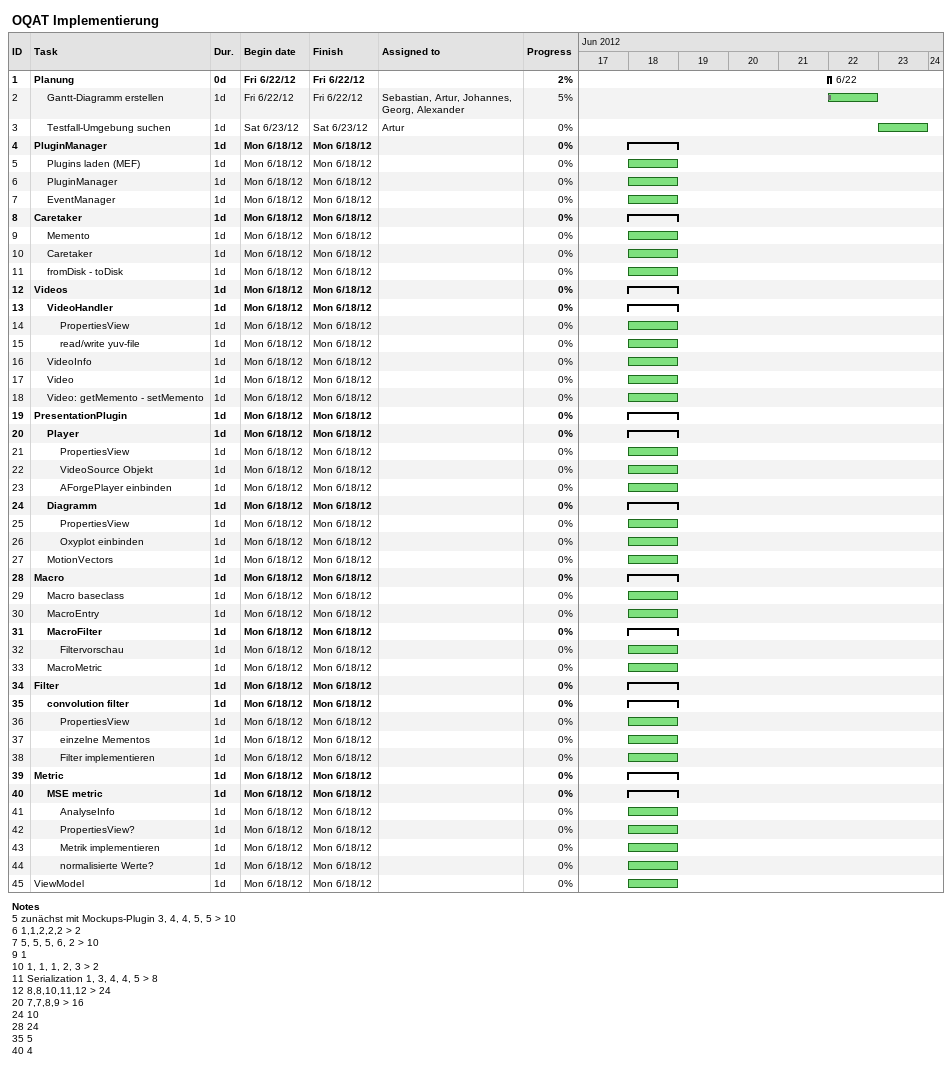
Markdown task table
OQAT Implementierung

| ID | Level | Task | Duration | Start | Finish | Resources | % complete |
|---|---|---|---|---|---|---|---|
| 1 | 1 | **Planung** | 0d | 2012-06-22 | 2012-06-22 |  | 2 |
| 2 | 2 | Gantt-Diagramm erstellen | 1d | 2012-06-22 | 2012-06-22 | Sebastian, Artur, Johannes, Georg, Alexander | 5 |
| 3 | 2 | Testfall-Umgebung suchen | 1d | 2012-06-23 | 2012-06-23 | Artur | 0 |
| 4 | 1 | **PluginManager** | 1d | 2012-06-18 | 2012-06-18 |  | 0 |
| 5 | 2 | Plugins laden (MEF) | 1d | 2012-06-18 | 2012-06-18 |  | 0 |
| 6 | 2 | PluginManager | 1d | 2012-06-18 | 2012-06-18 |  | 0 |
| 7 | 2 | EventManager | 1d | 2012-06-18 | 2012-06-18 |  | 0 |
| 8 | 1 | **Caretaker** | 1d | 2012-06-18 | 2012-06-18 |  | 0 |
| 9 | 2 | Memento | 1d | 2012-06-18 | 2012-06-18 |  | 0 |
| 10 | 2 | Caretaker | 1d | 2012-06-18 | 2012-06-18 |  | 0 |
| 11 | 2 | fromDisk - toDisk | 1d | 2012-06-18 | 2012-06-18 |  | 0 |
| 12 | 1 | **Videos** | 1d | 2012-06-18 | 2012-06-18 |  | 0 |
| 13 | 2 | **VideoHandler** | 1d | 2012-06-18 | 2012-06-18 |  | 0 |
| 14 | 3 | PropertiesView | 1d | 2012-06-18 | 2012-06-18 |  | 0 |
| 15 | 3 | read/write yuv-file | 1d | 2012-06-18 | 2012-06-18 |  | 0 |
| 16 | 2 | VideoInfo | 1d | 2012-06-18 | 2012-06-18 |  | 0 |
| 17 | 2 | Video | 1d | 2012-06-18 | 2012-06-18 |  | 0 |
| 18 | 2 | Video: getMemento - setMemento | 1d | 2012-06-18 | 2012-06-18 |  | 0 |
| 19 | 1 | **PresentationPlugin** | 1d | 2012-06-18 | 2012-06-18 |  | 0 |
| 20 | 2 | **Player** | 1d | 2012-06-18 | 2012-06-18 |  | 0 |
| 21 | 3 | PropertiesView | 1d | 2012-06-18 | 2012-06-18 |  | 0 |
| 22 | 3 | VideoSource Objekt | 1d | 2012-06-18 | 2012-06-18 |  | 0 |
| 23 | 3 | AForgePlayer einbinden | 1d | 2012-06-18 | 2012-06-18 |  | 0 |
| 24 | 2 | **Diagramm** | 1d | 2012-06-18 | 2012-06-18 |  | 0 |
| 25 | 3 | PropertiesView | 1d | 2012-06-18 | 2012-06-18 |  | 0 |
| 26 | 3 | Oxyplot einbinden | 1d | 2012-06-18 | 2012-06-18 |  | 0 |
| 27 | 2 | MotionVectors | 1d | 2012-06-18 | 2012-06-18 |  | 0 |
| 28 | 1 | **Macro** | 1d | 2012-06-18 | 2012-06-18 |  | 0 |
| 29 | 2 | Macro baseclass | 1d | 2012-06-18 | 2012-06-18 |  | 0 |
| 30 | 2 | MacroEntry | 1d | 2012-06-18 | 2012-06-18 |  | 0 |
| 31 | 2 | **MacroFilter** | 1d | 2012-06-18 | 2012-06-18 |  | 0 |
| 32 | 3 | Filtervorschau | 1d | 2012-06-18 | 2012-06-18 |  | 0 |
| 33 | 2 | MacroMetric | 1d | 2012-06-18 | 2012-06-18 |  | 0 |
| 34 | 1 | **Filter** | 1d | 2012-06-18 | 2012-06-18 |  | 0 |
| 35 | 2 | **convolution filter** | 1d | 2012-06-18 | 2012-06-18 |  | 0 |
| 36 | 3 | PropertiesView | 1d | 2012-06-18 | 2012-06-18 |  | 0 |
| 37 | 3 | einzelne Mementos | 1d | 2012-06-18 | 2012-06-18 |  | 0 |
| 38 | 3 | Filter implementieren | 1d | 2012-06-18 | 2012-06-18 |  | 0 |
| 39 | 1 | **Metric** | 1d | 2012-06-18 | 2012-06-18 |  | 0 |
| 40 | 2 | **MSE metric** | 1d | 2012-06-18 | 2012-06-18 |  | 0 |
| 41 | 3 | AnalyseInfo | 1d | 2012-06-18 | 2012-06-18 |  | 0 |
| 42 | 3 | PropertiesView? | 1d | 2012-06-18 | 2012-06-18 |  | 0 |
| 43 | 3 | Metrik implementieren | 1d | 2012-06-18 | 2012-06-18 |  | 0 |
| 44 | 3 | normalisierte Werte? | 1d | 2012-06-18 | 2012-06-18 |  | 0 |
| 45 | 1 | ViewModel | 1d | 2012-06-18 | 2012-06-18 |  | 0 |

Notes
- 5: zunächst mit Mockups-Plugin 3, 4, 4, 5, 5 > 10
- 6: 1,1,2,2,2 > 2
- 7: 5, 5, 5, 6, 2 > 10
- 9: 1
- 10: 1, 1, 1, 2, 3 > 2
- 11: Serialization 1, 3, 4, 4, 5 > 8
- 12: 8,8,10,11,12 > 24
- 20: 7,7,8,9 > 16
- 24: 10
- 28: 24
- 35: 5
- 40: 4
